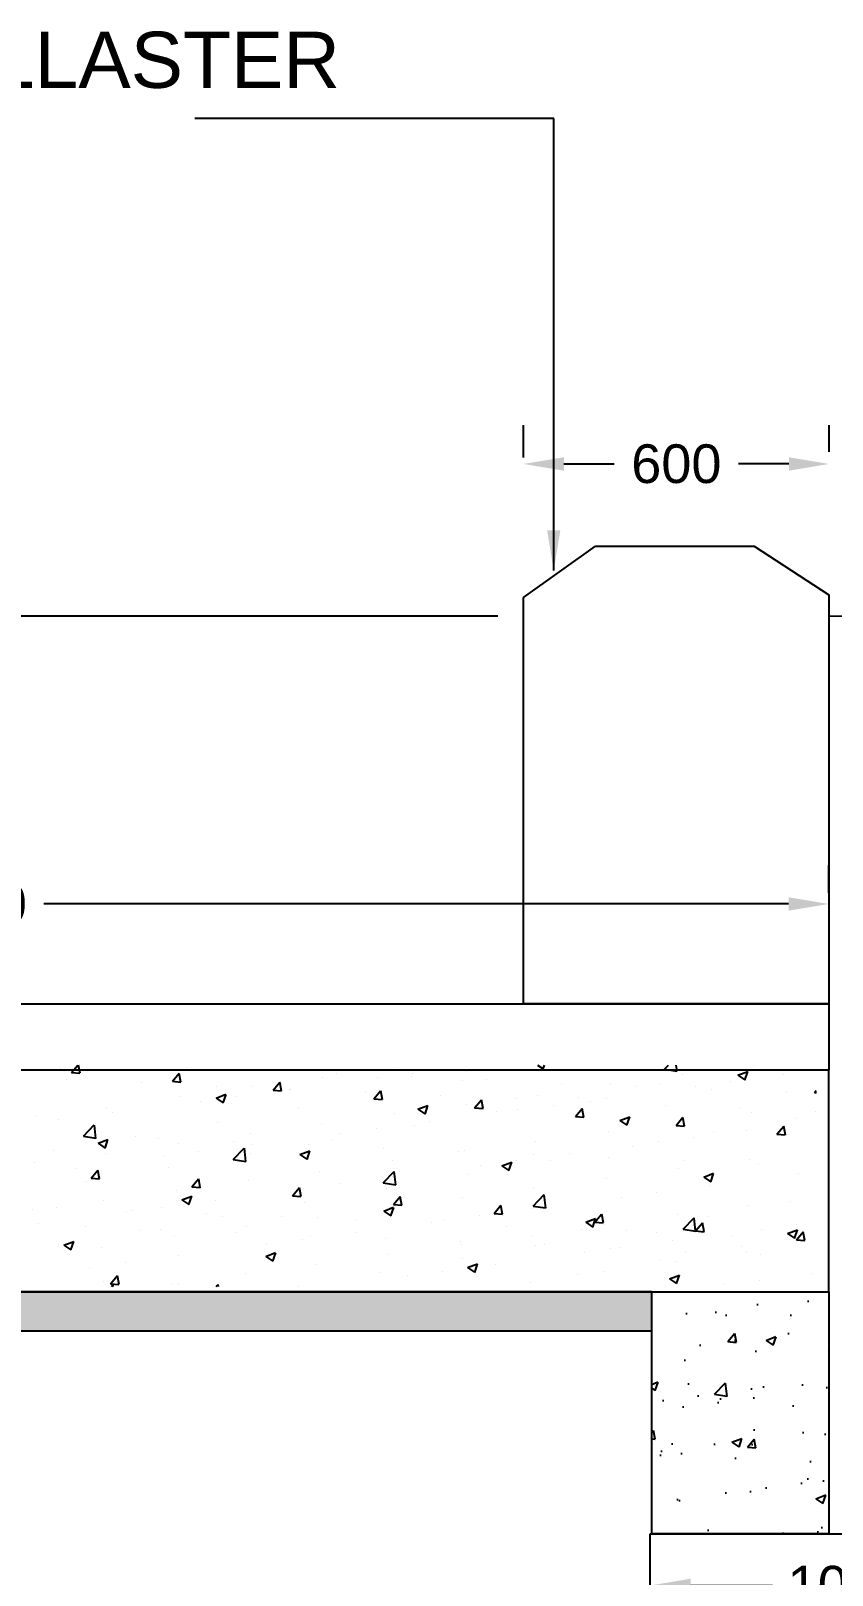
# Model space of a CAD drawing. Header units: inches. Extents: x 326 to 450, y 282 to 479.
# Drawn here: x 335.43 to 339.16, y 295.87 to 303.06 of the extents above; entities that cross this region are included whole.
import ezdxf

# ---------------------------------------------------------------- set-up
doc = ezdxf.new("R2010")
doc.units = ezdxf.units.IN
doc.header["$MEASUREMENT"] = 0
for name, color, linetype in [('DIMENSION', 7, 'Continuous'), ('DRAWING', 7, 'Continuous'), ('HATCH', 7, 'Continuous'), ('TEXT', 7, 'Continuous')]:
    doc.layers.add(name, color=color, linetype=linetype)
doc.styles.get("Standard").update_dxf_attribs({"font": 'arial.ttf'})
doc.dimstyles.get("Standard").update_dxf_attribs({"dimtxt": 0.18, "dimasz": 0.1875, "dimexe": 0.18, "dimexo": 0.0625, "dimgap": 0.09, "dimtad": 0, "dimtih": 1, "dimtoh": 1, "dimdec": 4, "dimzin": 0, "dimdsep": 46, "dimtxsty": 'Standard', "dimcen": 0.09, "dimadec": 0, "dimazin": 0, "dimtfac": 1, "dimtdec": 4, "dimtofl": 0, "dimtmove": 0, "dimatfit": 3, "dimfxl": 1, "dimtolj": 1, "dimtzin": 0, "dimarcsym": 0})

# ---------------------------------------------------------------- blocks, each defined once
blk = doc.blocks.new('*D73')
at = {"layer": 'Defpoints', "color": 0, "ltscale": 0.02, "transparency": 16777216}
for p in [(337.7246, 301.0091), (339.1458, 301.0416), (339.1458, 301.0361)]:
    blk.add_point(p, dxfattribs=at)
at = {"layer": 'DIMENSION', "color": 0, "lineweight": -2, "ltscale": 0.02, "transparency": 16777216}
for p, q in [((337.7246, 301.0716), (337.7246, 301.2216)), ((339.1458, 301.0986), (339.1458, 301.2216)), ((337.9121, 301.0416), (338.1461, 301.0416)), ((338.9583, 301.0416), (338.7242, 301.0416))]:
    blk.add_line(p, q, dxfattribs=at)
at = {"layer": 'DIMENSION', "color": 0, "ltscale": 0.02, "transparency": 16777216}
for points in [[(337.9121, 301.0728), (337.9121, 301.0103), (337.7246, 301.0416)], [(338.9583, 301.0728), (338.9583, 301.0103), (339.1458, 301.0416)]]:
    blk.add_solid(points, dxfattribs=at)
at = {"layer": 'DIMENSION', "color": 0, "ltscale": 0.02, "transparency": 16777216, "insert": (338.4352, 301.0416), "char_height": 0.18, "attachment_point": 5}
blk.add_mtext('\\A1;600', dxfattribs=at)
blk = doc.blocks.new('*D90')
at = {"layer": 'Defpoints', "color": 0, "ltscale": 0.02, "transparency": 16777216}
for p in [(331.1262, 298.9942), (331.1262, 298.9831), (339.1446, 298.9831)]:
    blk.add_point(p, dxfattribs=at)
at = {"layer": 'DIMENSION', "color": 0, "lineweight": -2, "ltscale": 0.02, "transparency": 16777216}
for p, q in [((331.1262, 299.0456), (331.1262, 299.1742)), ((339.1446, 299.0456), (339.1446, 299.1742)), ((331.3137, 298.9942), (334.777, 298.9942)), ((338.9571, 298.9942), (335.4938, 298.9942))]:
    blk.add_line(p, q, dxfattribs=at)
at = {"layer": 'DIMENSION', "color": 0, "ltscale": 0.02, "transparency": 16777216}
for points in [[(331.3137, 299.0255), (331.3137, 298.963), (331.1262, 298.9942)], [(338.9571, 299.0255), (338.9571, 298.963), (339.1446, 298.9942)]]:
    blk.add_solid(points, dxfattribs=at)
at = {"layer": 'DIMENSION', "color": 0, "ltscale": 0.02, "transparency": 16777216, "insert": (335.1354, 298.9942), "char_height": 0.18, "attachment_point": 5}
blk.add_mtext('\\A1;3500', dxfattribs=at)
blk = doc.blocks.new('*D91')
at = {"layer": 'Defpoints', "color": 0, "ltscale": 0.02, "transparency": 16777216}
for p in [(338.3141, 295.8234), (340.1505, 295.8234), (340.1505, 295.8234)]:
    blk.add_point(p, dxfattribs=at)
at = {"layer": 'DIMENSION', "color": 0, "lineweight": -2, "ltscale": 0.02, "transparency": 16777216}
for p, q in [((338.3141, 295.8859), (338.3141, 296.0034)), ((340.1505, 295.8859), (340.1505, 296.0034)), ((338.5016, 295.8234), (338.8823, 295.8234)), ((339.963, 295.8234), (339.5823, 295.8234))]:
    blk.add_line(p, q, dxfattribs=at)
at = {"layer": 'DIMENSION', "color": 0, "ltscale": 0.02, "transparency": 16777216}
for points in [[(338.5016, 295.8547), (338.5016, 295.7922), (338.3141, 295.8234)], [(339.963, 295.8547), (339.963, 295.7922), (340.1505, 295.8234)]]:
    blk.add_solid(points, dxfattribs=at)
at = {"layer": 'DIMENSION', "color": 0, "ltscale": 0.02, "transparency": 16777216, "insert": (339.2323, 295.8234), "char_height": 0.18, "attachment_point": 5}
blk.add_mtext('\\A1;1000', dxfattribs=at)

msp = doc.modelspace()

# ---------------------------------------------------------------- hatches: boundary and pattern name
at = {"layer": 'DIMENSION', "ltscale": 0.02}
h = msp.add_hatch(dxfattribs=at)
h.set_pattern_fill('AR-SAND', color=0, scale=0.026131, style=0)
h.set_pattern_definition([(37.5, (-276.253155, -220.694284), (-0.0016460897, 0.0503501457), [0, -0.0397193675, 0, -0.0444229768, 0, -0.0424631396]), (7.5, (-276.253155, -220.694284), (0.046246323, 0.0737459584), [0, -0.0214275535, 0, -0.035799693, 0, -0.0137188605]), (327.5, (-276.285297, -220.694284), (0.081376148, 0.0001478776), [0, -0.0130655814, 0, -0.047036093, 0, -0.0614082327]), (317.5, (-276.2853, -220.694284), (0.078553584, 0.022934683), [0, -0.0065327907, 0, -0.0308347721, 0, -0.0352770698])])
h.paths.add_polyline_path([(331.12722, 297.19004), (331.12722, 297.0075), (338.32041, 297.0075), (338.32041, 297.19004)])
at = {"layer": 'HATCH', "ltscale": 0.02}
h = msp.add_hatch(dxfattribs=at)
h.set_pattern_fill('AR-CONC', color=0, scale=0.065328, style=0)
h.set_pattern_definition([(50, (-276.25316, -220.6943), (0.46857107, -0.04099466), [0.04899593, -0.53895523]), (355, (-276.25316, -220.6943), (-0.09064334, 0.49139138), [0.03919674, -0.4311642]), (100.4514, (-276.2141, -220.6977), (0.37792807, 0.45039642), [0.04164013, -0.45804147]), (46.1842, (-276.25316, -220.5636), (0.69720624, -0.1081301), [0.0734939, -0.80843285]), (96.6356, (-276.19505, -220.57264), (0.6105956, 0.6363708), [0.0624602, -0.6870621]), (351.1842, (-276.25316, -220.5636), (0.6105951, 0.6363713), [0.0587951, -0.6467463]), (21, (-276.18783, -220.5963), (0.38994688, -0.2630225), [0.04899593, -0.53895523]), (326, (-276.18783, -220.5963), (0.1589528, 0.47372535), [0.03919674, -0.4311642]), (71.4514, (-276.15533, -220.6182), (0.54889986, 0.21070242), [0.04164013, -0.45804147]), (37.5, (-276.25316, -220.69428), (0.00794378, 0.217472588), [0, -0.42593795, 0, -0.43769698, 0, -0.43279738]), (7.5, (-276.25316, -220.69428), (0.17185782, 0.25766092), [0, -0.249552605, 0, -0.41613877, 0, -0.164952965]), (327.5, (-276.39884, -220.69428), (0.348735025, -0.014734626), [0, -0.16331977, 0, -0.50955768, 0, -0.67614384]), (317.5, (-276.46416, -220.69428), (0.38098332, 0.06539649), [0, -0.2123157, 0, -0.33839856, 0, -0.48016012])])
h.paths.add_polyline_path([(338.32041, 297.19004), (338.32041, 297.0075), (338.32041, 296.06373), (339.14464, 296.06373), (339.14464, 297.19004)])

# ---------------------------------------------------------------- linework, layer by layer
at = {"ltscale": 0.02}
msp.add_lwpolyline([(339.14464, 300.33404), (346.1744, 300.3515), (346.1744, 298.92957)], dxfattribs=at)
at = {"layer": 'DRAWING', "ltscale": 0.02}
for points in [[(337.72457, 300.41959), (338.05965, 300.65934)], [(338.05965, 300.65934), (338.79691, 300.65934)], [(338.79691, 300.65934), (339.14464, 300.43343)], [(339.14464, 300.43343), (339.14464, 298.52971), (337.72457, 298.52971), (337.72457, 300.41959)], [(337.60501, 300.33404), (331.12615, 300.33404), (331.12615, 298.52971)]]:
    msp.add_lwpolyline(points, dxfattribs=at)
for points in [[(339.14464, 298.22104), (331.12615, 298.22104), (331.12615, 298.52971), (339.14464, 298.52971)], [(331.12722, 297.19004), (339.14464, 297.19004), (339.14464, 298.22104), (331.12722, 298.22104)], [(338.32041, 297.19004), (331.12722, 297.19004), (331.12722, 297.0075), (338.32041, 297.0075)], [(339.14464, 296.06373), (338.32041, 296.06373), (338.32041, 297.19004), (339.14464, 297.19004)], [(338.31405, 296.06373), (340.15053, 296.06373), (340.15053, 295.58316), (338.31405, 295.58316)]]:
    msp.add_lwpolyline(points, close=True, dxfattribs=at)
at = {"layer": 'HATCH', "ltscale": 0.02}
for p, q in [((335.46436, 298.22435), (335.46436, 298.22435)), ((335.56424, 298.23606), (335.56424, 298.23606)), ((335.57164, 298.22655), (335.57164, 298.22655)), ((335.62274, 298.21009), (335.65188, 298.24482)), ((335.62274, 298.21009), (335.66178, 298.20667)), ((335.66218, 298.20619), (335.65506, 298.24482)), ((336.09131, 298.16909), (336.1228, 298.20663)), ((336.13076, 298.16519), (336.1232, 298.20614)), ((336.15663, 298.23466), (336.15663, 298.23466)), ((336.50537, 298.21992), (336.50537, 298.21992)), ((336.8541, 298.20519), (336.8541, 298.20519)), ((337.13039, 298.23448), (337.13039, 298.23448)), ((337.2104, 298.20726), (337.2104, 298.20726)), ((337.45782, 298.23984), (337.45782, 298.23984)), ((337.78978, 298.24482), (337.81504, 298.22778)), ((337.81545, 298.2273), (337.82132, 298.24482)), ((337.82317, 298.23865), (337.82317, 298.23865)), ((338.37985, 298.22504), (338.39883, 298.24482)), ((338.37985, 298.22504), (338.43795, 298.21603)), ((338.43836, 298.21557), (338.43495, 298.24482)), ((338.46256, 298.1998), (338.46256, 298.1998)), ((338.7214, 298.19738), (338.76714, 298.21494)), ((338.7214, 298.19738), (338.75389, 298.17546)), ((338.74167, 298.226), (338.74167, 298.226)), ((338.75429, 298.17498), (338.76754, 298.21446)), ((338.79254, 298.24162), (338.79254, 298.24162)), ((338.93304, 298.19902), (338.93304, 298.19902)), ((335.5969, 298.17637), (335.5969, 298.17637)), ((335.94564, 298.16164), (335.94564, 298.16164)), ((336.09131, 298.16909), (336.13036, 298.16568)), ((336.29437, 298.14691), (336.29437, 298.14691)), ((336.46111, 298.14367), (336.46111, 298.14367)), ((336.55988, 298.1281), (336.59137, 298.16563)), ((336.55988, 298.1281), (336.59893, 298.12468)), ((336.59933, 298.1242), (336.59177, 298.16515)), ((336.63428, 298.13141), (336.63428, 298.13141)), ((336.64311, 298.13217), (336.64311, 298.13217)), ((336.79108, 298.1855), (336.79108, 298.1855)), ((337.02845, 298.0871), (337.05994, 298.12464)), ((337.04686, 298.18573), (337.04686, 298.18573)), ((337.0679, 298.0832), (337.06034, 298.12415)), ((337.20284, 298.19045), (337.20284, 298.19045)), ((337.44218, 298.17325), (337.44218, 298.17325)), ((337.55157, 298.17572), (337.55157, 298.17572)), ((337.90031, 298.16098), (337.90031, 298.16098)), ((338.12714, 298.1538), (338.12714, 298.1538)), ((338.24904, 298.14625), (338.24904, 298.14625)), ((338.36068, 298.16061), (338.36068, 298.16061)), ((338.52208, 298.14491), (338.52208, 298.14491)), ((338.59778, 298.13151), (338.59778, 298.13151)), ((338.68562, 298.16644), (338.68562, 298.16644)), ((339.07706, 298.11691), (339.08567, 298.12588)), ((336.12569, 298.09768), (336.12569, 298.09768)), ((336.22332, 298.07731), (336.22332, 298.07731)), ((336.2948, 298.09132), (336.34054, 298.10887)), ((336.2948, 298.09132), (336.3273, 298.0694)), ((336.3277, 298.06892), (336.34094, 298.10839)), ((336.38686, 298.09884), (336.38686, 298.09884)), ((336.99184, 298.11744), (336.99184, 298.11744)), ((337.02845, 298.0871), (337.0675, 298.08369)), ((337.0612, 298.10786), (337.0612, 298.10786)), ((337.23365, 298.039), (337.27939, 298.05655)), ((337.26655, 298.0166), (337.27979, 298.05607)), ((337.34058, 298.1027), (337.34058, 298.1027)), ((337.45786, 298.063), (337.45786, 298.063)), ((337.49702, 298.04611), (337.52852, 298.08364)), ((337.53647, 298.04221), (337.52891, 298.08316)), ((337.68931, 298.08797), (337.68931, 298.08797)), ((337.78784, 298.10482), (337.78784, 298.10482)), ((337.86208, 298.05802), (337.86208, 298.05802)), ((337.9797, 298.09521), (337.9797, 298.09521)), ((338.03805, 298.07323), (338.03805, 298.07323)), ((338.1095, 298.0906), (338.1095, 298.0906)), ((338.38678, 298.0585), (338.38678, 298.0585)), ((338.94651, 298.11678), (338.94651, 298.11678)), ((339.07706, 298.11691), (339.08567, 298.11558)), ((335.45641, 298.00687), (335.45641, 298.00687)), ((335.56332, 297.99042), (335.56332, 297.99042)), ((335.78639, 298.0487), (335.78639, 298.0487)), ((335.81074, 298.02299), (335.81074, 298.02299)), ((336.68022, 298.04246), (336.68022, 298.04246)), ((337.12245, 298.017), (337.12245, 298.017)), ((337.23365, 298.039), (337.26615, 298.01708)), ((337.28596, 297.98217), (337.28596, 297.98217)), ((337.49702, 298.04611), (337.53607, 298.04269)), ((337.59872, 298.02981), (337.59872, 298.02981)), ((337.69854, 298.03649), (337.69854, 298.03649)), ((337.96559, 298.00511), (337.99709, 298.04265)), ((337.96559, 298.00511), (338.00464, 298.0017)), ((338.00504, 298.00121), (337.99749, 298.04216)), ((338.1725, 297.98668), (338.21824, 298.00423)), ((338.1725, 297.98668), (338.20499, 297.96476)), ((338.20539, 297.96428), (338.21864, 298.00375)), ((338.43416, 297.96412), (338.46566, 298.00165)), ((338.45462, 297.98233), (338.45462, 297.98233)), ((338.47361, 297.96022), (338.46606, 298.00117)), ((338.73552, 298.04376), (338.73552, 298.04376)), ((338.78459, 298.02415), (338.78459, 298.02415)), ((338.99116, 297.99738), (338.99116, 297.99738)), ((339.08425, 298.02903), (339.08425, 298.02903)), ((335.67764, 297.91306), (335.72852, 297.96609)), ((335.67764, 297.91306), (335.73574, 297.90405)), ((335.67792, 297.91732), (335.67792, 297.91732)), ((335.73614, 297.90359), (335.72892, 297.96563)), ((335.91825, 297.91167), (335.91825, 297.91167)), ((336.29923, 297.97706), (336.29923, 297.97706)), ((336.45317, 297.9262), (336.45317, 297.9262)), ((336.78314, 297.96802), (336.78314, 297.96802)), ((336.875, 297.92807), (336.875, 297.92807)), ((337.03854, 297.9496), (337.03854, 297.9496)), ((337.21773, 297.96442), (337.21773, 297.96442)), ((338.1192, 297.93633), (338.1192, 297.93633)), ((338.43416, 297.96412), (338.47321, 297.9607)), ((338.51376, 297.90878), (338.51376, 297.90878)), ((338.61018, 297.93199), (338.61018, 297.93199)), ((338.76118, 297.94136), (338.76118, 297.94136)), ((338.90273, 297.92313), (338.93423, 297.96066)), ((338.90273, 297.92313), (338.94178, 297.91971)), ((338.94218, 297.91922), (338.93463, 297.96017)), ((335.53727, 297.84627), (335.53727, 297.84627)), ((335.7459, 297.88061), (335.79164, 297.89817)), ((335.7459, 297.88061), (335.7784, 297.85869)), ((335.7788, 297.85821), (335.79205, 297.89769)), ((336.02666, 297.90259), (336.02666, 297.90259)), ((336.11775, 297.8802), (336.11775, 297.8802)), ((336.215, 297.84118), (336.215, 297.84118)), ((336.37485, 297.80493), (336.42573, 297.85796)), ((336.37539, 297.88786), (336.37539, 297.88786)), ((336.43335, 297.79546), (336.42613, 297.8575)), ((336.46242, 297.87375), (336.46242, 297.87375)), ((336.68475, 297.82829), (336.73049, 297.84585)), ((336.71765, 297.80589), (336.73089, 297.84537)), ((336.72413, 297.87312), (336.72413, 297.87312)), ((336.83675, 297.89902), (336.83675, 297.89902)), ((337.07286, 297.85839), (337.07286, 297.85839)), ((337.4216, 297.84365), (337.4216, 297.84365)), ((337.44992, 297.84553), (337.44992, 297.84553)), ((337.77989, 297.88735), (337.77989, 297.88735)), ((338.22919, 297.86659), (338.22919, 297.86659)), ((338.35022, 297.88725), (338.35022, 297.88725)), ((335.44847, 297.7894), (335.44847, 297.7894)), ((335.63888, 297.76533), (335.63888, 297.76533)), ((335.77844, 297.83122), (335.77844, 297.83122)), ((336.05146, 297.81965), (336.05146, 297.81965)), ((336.07478, 297.76823), (336.07478, 297.76823)), ((336.37485, 297.80493), (336.43295, 297.79592)), ((336.45577, 297.83362), (336.45577, 297.83362)), ((336.68475, 297.82829), (336.71725, 297.80637)), ((337.1145, 297.79953), (337.1145, 297.79953)), ((337.52668, 297.77883), (337.52668, 297.77883)), ((337.6236, 297.77597), (337.66934, 297.79353)), ((337.6236, 297.77597), (337.65609, 297.75405)), ((337.65649, 297.75357), (337.66974, 297.79305)), ((337.69022, 297.80036), (337.69022, 297.80036)), ((337.77033, 297.82892), (337.77033, 297.82892)), ((337.84821, 297.80119), (337.84821, 297.80119)), ((337.93764, 297.83293), (337.93764, 297.83293)), ((338.11907, 297.81418), (338.11907, 297.81418)), ((338.44667, 297.76486), (338.44667, 297.76486)), ((338.4678, 297.79945), (338.4678, 297.79945)), ((338.77665, 297.80668), (338.77665, 297.80668)), ((338.81654, 297.78471), (338.81654, 297.78471)), ((335.6938, 297.70283), (335.6938, 297.70283)), ((335.71338, 297.7187), (335.74487, 297.75623)), ((335.71338, 297.7187), (335.75243, 297.71528)), ((335.75283, 297.7148), (335.74527, 297.75575)), ((336.18195, 297.6777), (336.21345, 297.71523)), ((336.2214, 297.6738), (336.21384, 297.71475)), ((336.44522, 297.70873), (336.44522, 297.70873)), ((336.7752, 297.75055), (336.7752, 297.75055)), ((336.86668, 297.69194), (336.86668, 297.69194)), ((337.07205, 297.6968), (337.12293, 297.74983)), ((337.07205, 297.6968), (337.13015, 297.68779)), ((337.1141, 297.72451), (337.1141, 297.72451)), ((337.13055, 297.68733), (337.12334, 297.74937)), ((337.46723, 297.7358), (337.46723, 297.7358)), ((338.11126, 297.71886), (338.11126, 297.71886)), ((338.56244, 297.72365), (338.60818, 297.74121)), ((338.56244, 297.72365), (338.59494, 297.70174)), ((338.59534, 297.70125), (338.60858, 297.74073)), ((339.0019, 297.73801), (339.0019, 297.73801)), ((336.1098, 297.66273), (336.1098, 297.66273)), ((336.13585, 297.61759), (336.18159, 297.63515)), ((336.16875, 297.59519), (336.18199, 297.63467)), ((336.18195, 297.6777), (336.221, 297.67429)), ((336.65052, 297.63671), (336.68202, 297.67424)), ((336.65052, 297.63671), (336.68957, 297.63329)), ((336.68997, 297.63281), (336.68242, 297.67376)), ((336.70314, 297.67041), (336.70314, 297.67041)), ((337.08624, 297.6704), (337.08624, 297.6704)), ((337.11909, 297.59571), (337.15059, 297.63325)), ((337.15854, 297.59181), (337.15099, 297.63276)), ((337.44198, 297.62806), (337.44198, 297.62806)), ((337.76926, 297.58867), (337.82014, 297.6417)), ((337.77195, 297.66988), (337.77195, 297.66988)), ((337.82776, 297.5792), (337.82054, 297.64124)), ((338.17836, 297.62959), (338.17836, 297.62959)), ((338.3419, 297.65112), (338.3419, 297.65112)), ((338.58932, 297.68369), (338.58932, 297.68369)), ((335.44052, 297.57193), (335.44052, 297.57193)), ((335.55071, 297.5835), (335.55071, 297.5835)), ((335.7705, 297.61375), (335.7705, 297.61375)), ((335.8796, 297.56199), (335.8796, 297.56199)), ((335.89944, 297.56877), (335.89944, 297.56877)), ((336.04315, 297.58352), (336.04315, 297.58352)), ((336.13585, 297.61759), (336.16835, 297.59567)), ((336.24818, 297.55403), (336.24818, 297.55403)), ((336.29056, 297.61609), (336.29056, 297.61609)), ((336.70526, 297.60501), (336.70526, 297.60501)), ((337.0747, 297.56527), (337.12044, 297.58283)), ((337.0747, 297.56527), (337.10719, 297.54335)), ((337.10656, 297.58206), (337.10656, 297.58206)), ((337.10759, 297.54287), (337.12084, 297.58235)), ((337.11909, 297.59571), (337.15814, 297.5923)), ((337.58766, 297.55472), (337.61916, 297.59225)), ((337.58766, 297.55472), (337.62671, 297.5513)), ((337.62711, 297.55082), (337.61956, 297.59177)), ((337.76578, 297.57527), (337.76578, 297.57527)), ((337.76926, 297.58867), (337.82736, 297.57966)), ((338.05624, 297.51372), (338.08773, 297.55126)), ((338.09568, 297.50982), (338.08813, 297.55077)), ((338.43873, 297.54738), (338.43873, 297.54738)), ((338.7687, 297.58921), (338.7687, 297.58921)), ((338.96419, 297.6076), (338.96419, 297.6076)), ((335.46703, 297.50767), (335.46703, 297.50767)), ((335.68845, 297.49575), (335.68845, 297.49575)), ((336.03719, 297.48102), (336.03719, 297.48102)), ((336.32428, 297.53961), (336.32428, 297.53961)), ((336.43728, 297.49126), (336.43728, 297.49126)), ((336.59691, 297.5393), (336.59691, 297.5393)), ((336.76725, 297.53308), (336.76725, 297.53308)), ((336.94565, 297.52456), (336.94565, 297.52456)), ((337.29438, 297.50983), (337.29438, 297.50983)), ((337.35482, 297.52117), (337.35482, 297.52117)), ((337.51836, 297.5427), (337.51836, 297.5427)), ((337.64312, 297.49509), (337.64312, 297.49509)), ((337.99185, 297.48036), (337.99185, 297.48036)), ((338.01354, 297.51295), (338.05928, 297.53051)), ((338.01354, 297.51295), (338.04604, 297.49103)), ((338.04644, 297.49055), (338.05968, 297.53003)), ((338.05624, 297.51372), (338.09528, 297.51031)), ((338.10331, 297.50139), (338.10331, 297.50139)), ((338.20222, 297.4768), (338.20222, 297.4768)), ((338.46646, 297.48054), (338.51735, 297.53357)), ((338.46646, 297.48054), (338.52456, 297.47153)), ((338.52497, 297.47106), (338.51775, 297.53311)), ((338.52481, 297.47273), (338.5563, 297.51026)), ((338.56425, 297.46883), (338.5567, 297.50978)), ((338.58321, 297.5422), (338.58321, 297.5422)), ((338.83004, 297.48035), (338.83004, 297.48035)), ((338.95239, 297.46063), (338.99813, 297.47819)), ((338.98529, 297.43823), (338.99853, 297.47771)), ((338.99358, 297.50188), (338.99358, 297.50188)), ((335.56231, 297.40882), (335.56231, 297.40882)), ((335.58695, 297.40689), (335.63269, 297.42445)), ((335.58695, 297.40689), (335.61945, 297.38497)), ((335.61985, 297.38449), (335.63309, 297.42397)), ((335.94329, 297.47421), (335.94329, 297.47421)), ((336.10186, 297.44526), (336.10186, 297.44526)), ((336.38592, 297.46628), (336.38592, 297.46628)), ((336.53129, 297.41275), (336.53129, 297.41275)), ((336.69483, 297.43428), (336.69483, 297.43428)), ((336.73466, 297.45155), (336.73466, 297.45155)), ((336.94224, 297.46685), (336.94224, 297.46685)), ((337.08339, 297.43681), (337.08339, 297.43681)), ((337.43213, 297.42208), (337.43213, 297.42208)), ((337.43403, 297.41058), (337.43403, 297.41058)), ((337.76401, 297.45241), (337.76401, 297.45241)), ((337.78086, 297.40734), (337.78086, 297.40734)), ((337.82124, 297.41141), (337.82124, 297.41141)), ((338.34059, 297.46562), (338.34059, 297.46562)), ((338.41746, 297.42603), (338.41746, 297.42603)), ((338.52481, 297.47273), (338.56385, 297.46931)), ((338.68932, 297.45089), (338.68932, 297.45089)), ((338.95239, 297.46063), (338.98489, 297.43871)), ((338.99338, 297.43173), (339.02487, 297.46927)), ((338.99338, 297.43173), (339.03243, 297.42832)), ((339.03282, 297.42783), (339.02527, 297.46878)), ((339.03806, 297.43616), (339.03806, 297.43616)), ((335.76256, 297.39628), (335.76256, 297.39628)), ((336.11871, 297.35843), (336.11871, 297.35843)), ((336.5258, 297.35457), (336.57154, 297.37213)), ((336.5258, 297.35457), (336.55829, 297.33265)), ((336.55869, 297.33217), (336.57194, 297.37165)), ((337.09861, 297.36459), (337.09861, 297.36459)), ((337.44026, 297.34601), (337.44026, 297.34601)), ((338.0065, 297.37193), (338.0065, 297.37193)), ((338.1296, 297.39261), (338.1296, 297.39261)), ((338.17005, 297.39346), (338.17005, 297.39346)), ((338.35876, 297.33336), (338.35876, 297.33336)), ((338.47833, 297.37787), (338.47833, 297.37787)), ((338.73974, 297.39876), (338.73974, 297.39876)), ((338.76076, 297.37173), (338.76076, 297.37173)), ((338.82707, 297.36314), (338.82707, 297.36314)), ((335.70775, 297.30433), (335.70775, 297.30433)), ((335.80402, 297.22731), (335.83552, 297.26484)), ((335.84347, 297.22341), (335.83592, 297.26436)), ((335.87129, 297.32586), (335.87129, 297.32586)), ((336.42933, 297.27378), (336.42933, 297.27378)), ((336.75931, 297.31561), (336.75931, 297.31561)), ((337.05927, 297.28061), (337.05927, 297.28061)), ((337.18297, 297.26351), (337.18297, 297.26351)), ((337.34651, 297.28504), (337.34651, 297.28504)), ((337.46464, 297.30225), (337.51039, 297.31981)), ((337.46464, 297.30225), (337.49714, 297.28033)), ((337.49754, 297.27985), (337.51078, 297.31933)), ((337.59392, 297.31761), (337.59392, 297.31761)), ((337.97777, 297.26797), (337.97777, 297.26797)), ((338.09537, 297.28391), (338.09537, 297.28391)), ((338.40349, 297.24993), (338.44923, 297.26749)), ((338.43079, 297.32991), (338.43079, 297.32991)), ((338.43639, 297.22753), (338.44963, 297.26701)), ((339.06914, 297.27679), (339.06914, 297.27679)), ((335.76947, 297.2367), (335.76947, 297.2367)), ((335.80402, 297.22731), (335.84307, 297.22389)), ((335.80767, 297.21382), (335.81513, 297.22159)), ((335.81639, 297.21382), (335.81554, 297.22113)), ((336.09392, 297.22779), (336.09392, 297.22779)), ((336.11821, 297.22197), (336.11821, 297.22197)), ((336.29567, 297.21382), (336.30409, 297.22384)), ((336.30625, 297.21382), (336.30449, 297.22336)), ((336.67829, 297.21522), (336.67829, 297.21522)), ((337.75606, 297.23493), (337.75606, 297.23493)), ((338.40349, 297.24993), (338.43599, 297.22801)), ((338.65818, 297.22269), (338.65818, 297.22269)), ((338.82173, 297.24422), (338.82173, 297.24422))]:
    msp.add_line(p, q, dxfattribs=at)

# ---------------------------------------------------------------- texts
at = {"layer": 'TEXT', "insert": (332.26679, 303.05285), "char_height": 0.2613116, "width": 4.6765438, "attachment_point": 1}
msp.add_mtext('ORNAMENTAL PILLASTER\\P(600*600*1200)', dxfattribs=at)

# ---------------------------------------------------------------- dimensions: what is measured, and where the dimension line sits
at = {"layer": 'DIMENSION', "ltscale": 0.02}
for base, p1, p2, text, picture, middle in [((339.14577, 301.04159), (337.72457, 301.00913), (339.14577, 301.03608), '600', '*D73', (338.43517, 301.04159)), ((331.12615, 298.99421), (339.14464, 298.98313), (331.12615, 298.98313), '3500', '*D90', (335.1354, 298.99421)), ((340.15053, 295.82344), (338.31405, 295.82344), (340.15053, 295.82344), '1000', '*D91', (339.23229, 295.82344))]:
    dim = msp.add_linear_dim(base=base, p1=p1, p2=p2, text=text, dimstyle='Standard', dxfattribs=at)
    dim.commit()
    dim.dimension.update_dxf_attribs({"geometry": picture, "text_midpoint": middle})

# ---------------------------------------------------------------- leaders
msp.add_leader([(337.86496, 300.54558), (337.86496, 302.64947), (336.19516, 302.64947)], dimstyle='Standard', override={"dimgap": 0.09, "dimtad": 0}, dxfattribs=at)

doc.saveas('drawing.dxf')
